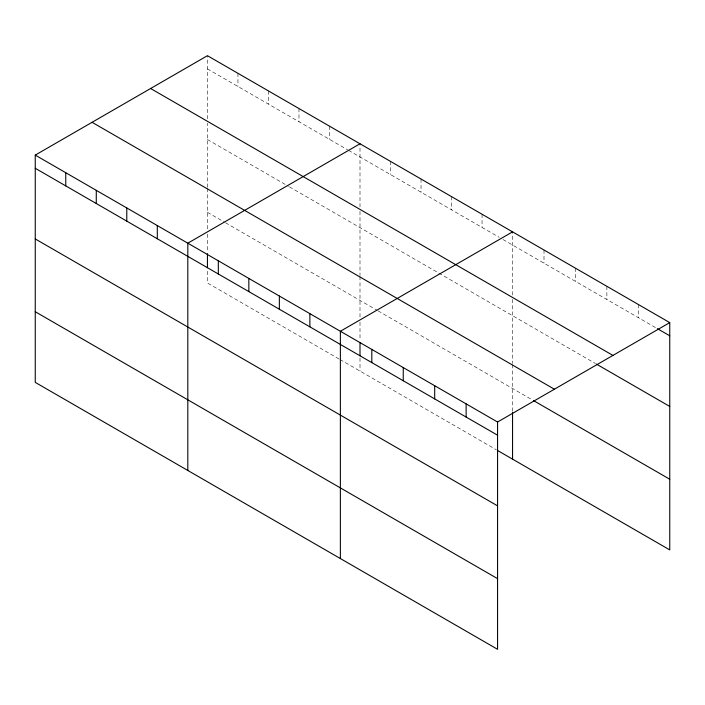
<?xml version="1.0" encoding="UTF-8"?>
<svg xmlns="http://www.w3.org/2000/svg" width="705" height="705" viewBox="0 0 705 705"><rect width="100%" height="100%" fill="white"/><g stroke="black" fill="none" stroke-linecap="round" stroke-linejoin="round"><path stroke-width="0.53" stroke-dasharray="3.52 2.64" d="M207.437 187.336L207.437 123.225M207.437 118.881L207.437 55.695M359.999 211.306L359.999 275.417M359.999 206.962L359.999 143.776M512.561 299.387L512.561 363.498M512.561 295.043L512.561 231.866M207.437 68.878L347.6 149.804M348.552 150.35L499.211 237.329M503.026 239.533L656.417 328.089M207.437 139.528L288.486 186.323M289.438 186.878L595.443 363.542M207.437 212.328L224.595 222.234M225.547 222.78L377.166 310.315M378.118 310.87L532.566 400.035M339.017 358.951L207.437 282.978L207.437 269.936M339.977 359.497L496.355 449.781M638.316 304.463L638.316 317.638M606.873 286.309L606.873 299.493M575.439 268.164L575.439 281.339M544.004 250.011L544.004 263.194M512.561 364.582L512.561 411.315M482.053 214.241L482.053 227.424M451.535 196.625L451.535 209.808M421.026 179.008L421.026 192.192M390.508 161.392L390.508 174.576M359.999 276.501L359.999 317.796M359.999 322.15L359.999 340.621M359.999 358.017L359.999 371.059M329.482 126.16L329.482 139.343M298.973 108.544L298.973 121.727M268.464 90.927L268.464 104.111M237.946 73.311L237.946 86.495M207.437 188.42L207.437 229.715M207.437 234.06L207.437 252.54"/><path stroke-width="1.06" d="M35.25 155.109L497.563 422.022L497.563 649.305L35.25 382.383L35.25 155.109L207.437 55.695L669.75 322.617L669.75 549.891L497.307 450.336M359.999 143.776L187.812 243.19L187.812 470.473M512.561 231.866L340.374 331.271L340.374 558.554M497.563 422.022L669.75 322.617M657.368 328.645L669.75 335.791M150.614 88.504L612.927 355.417M596.395 364.097L669.75 406.441M92.073 122.3L554.386 389.213M533.518 400.59L669.75 479.241M35.25 168.284L497.563 435.205M35.25 238.942L497.563 505.855M35.25 311.733L497.563 578.646M512.561 412.399L512.561 459.14M466.128 403.868L466.128 417.052M434.694 385.723L434.694 398.898M403.251 367.569L403.251 380.753M371.817 349.424L371.817 362.599M359.999 342.797L359.999 355.84M309.865 313.654L309.865 326.838M279.356 296.038L279.356 309.222M248.839 278.422L248.839 291.606M218.33 260.806L218.33 273.981M207.437 253.633L207.437 267.759M157.303 225.574L157.303 238.748M126.785 207.957L126.785 221.132M96.277 190.341L96.277 203.516M65.759 172.725L65.759 185.9"/></g></svg>
